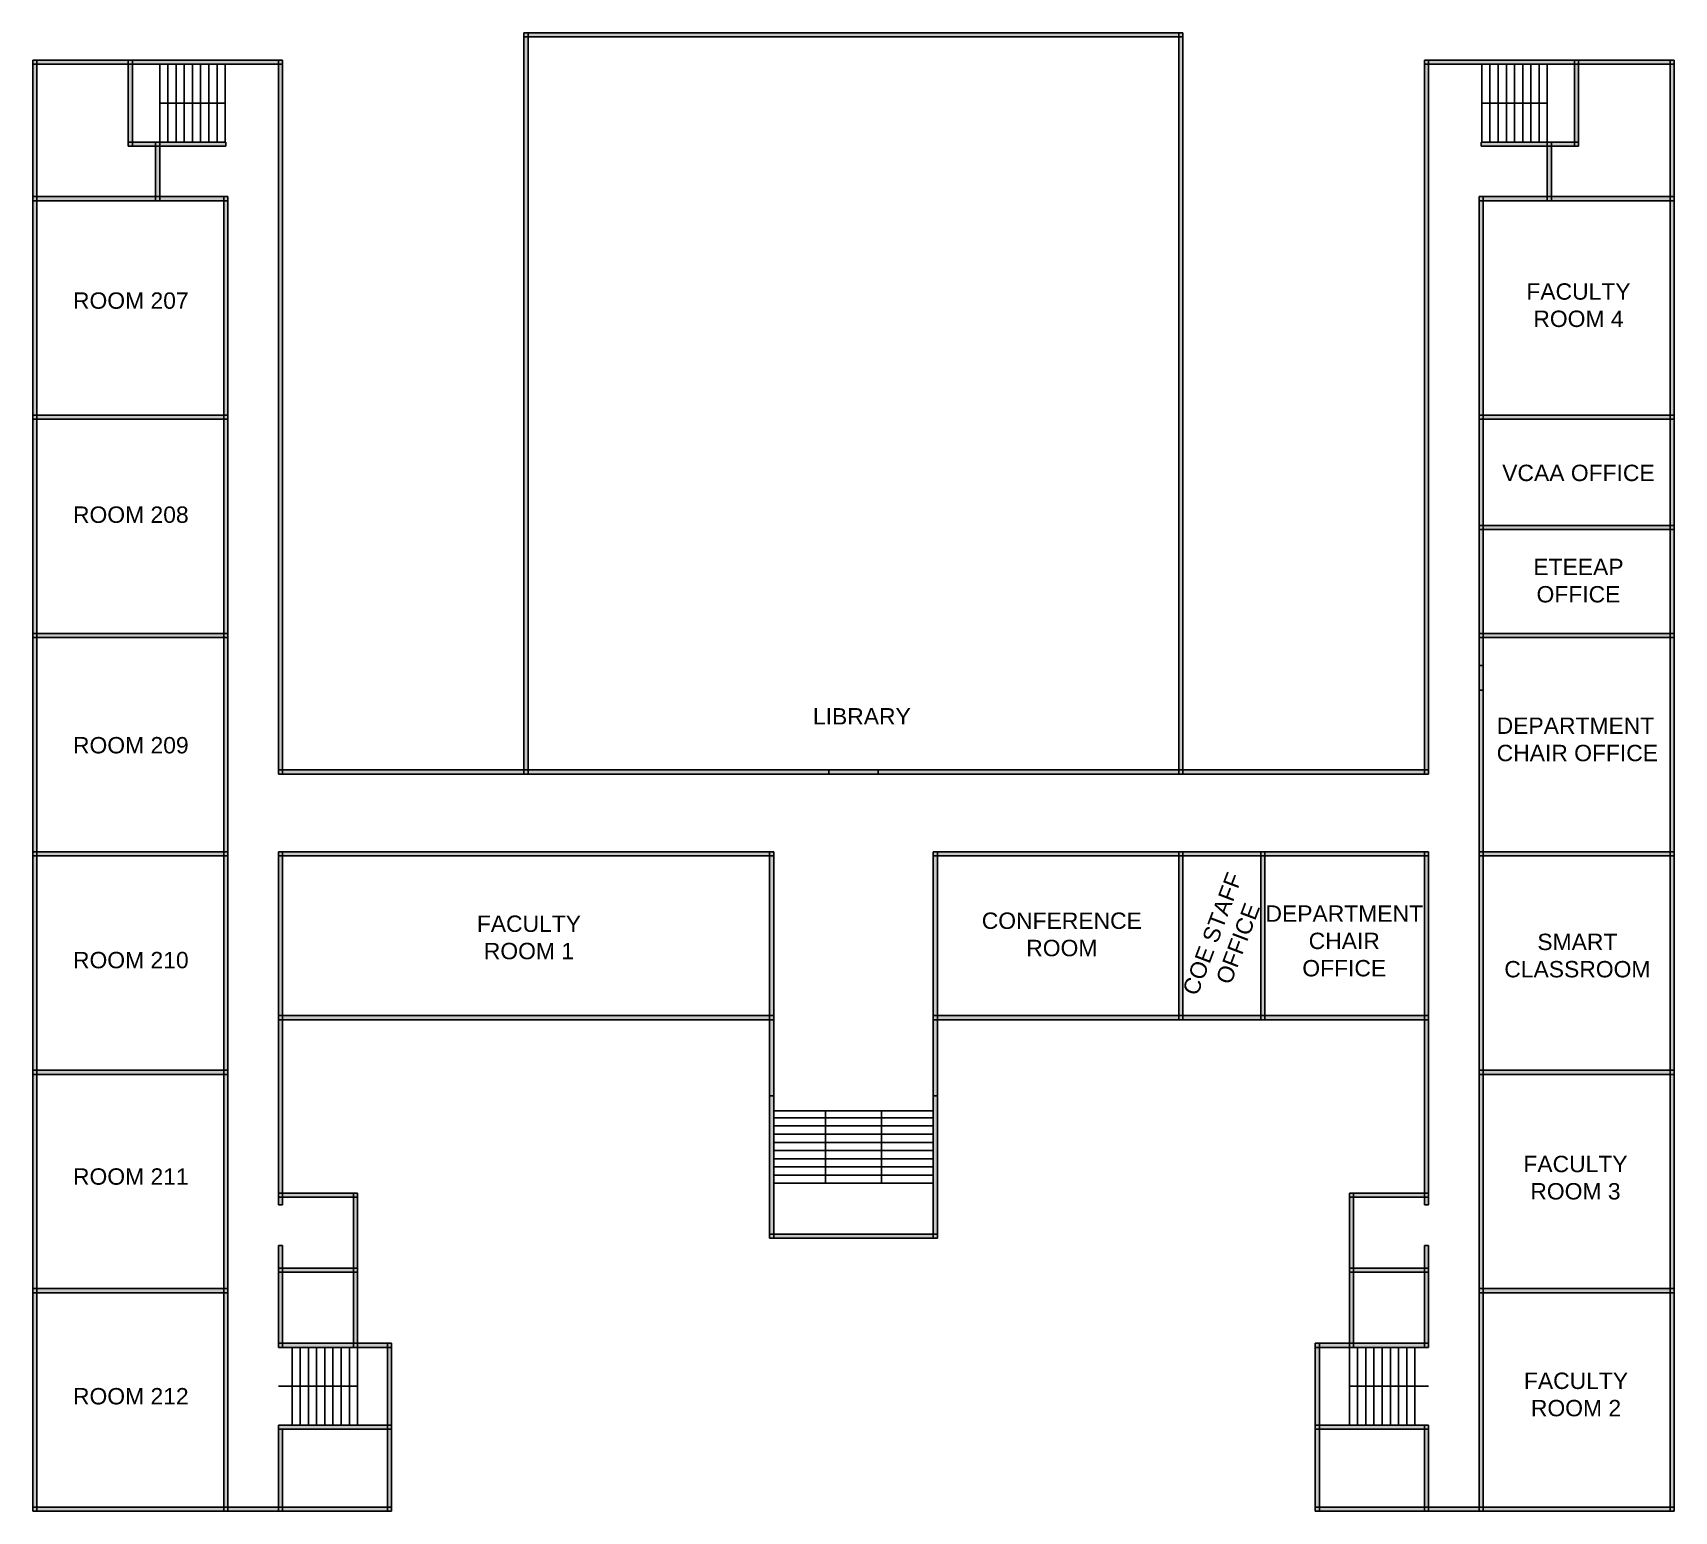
# Model space of a CAD drawing. Header units: millimetres. Extents: x 3.1 to 63.3, y 1.8 to 56.
import ezdxf

# ---------------------------------------------------------------- set-up
doc = ezdxf.new("R2010")
doc.units = ezdxf.units.MM
for name, color, linetype in [('2 - 2Z', 7, 'Continuous'), ('hatches', 7, 'Continuous'), ('label', 7, 'Continuous'), ('stairs', 7, 'Continuous')]:
    doc.layers.add(name, color=color, linetype=linetype)
doc.styles.get("Standard").update_dxf_attribs({"font": 'arial.ttf'})

msp = doc.modelspace()

# ---------------------------------------------------------------- hatches: boundary and pattern name
at = {"layer": 'hatches'}
h = msp.add_hatch(color=256, dxfattribs=at)
h.dxf.hatch_style = 1
h.paths.add_polyline_path([(45.136, 55.959), (21.286, 55.959), (21.286, 55.809), (45.136, 55.809)])
h.paths.add_polyline_path([(21.286, 55.959), (21.136, 55.959), (21.136, 55.809), (21.286, 55.809)])
h.paths.add_polyline_path([(45.286, 55.959), (45.136, 55.959), (45.136, 55.809), (45.286, 55.809)])
h.paths.add_polyline_path([(45.286, 55.809), (45.136, 55.809), (45.136, 28.959), (45.286, 28.959)])
h.paths.add_polyline_path([(21.286, 55.809), (21.136, 55.809), (21.136, 28.959), (21.286, 28.959)])
h.paths.add_polyline_path([(12.286, 54.809), (12.136, 54.809), (12.136, 28.959), (12.286, 28.959)])
h.paths.add_polyline_path([(12.286, 54.959), (12.136, 54.959), (12.136, 54.809), (12.286, 54.809)])
h.paths.add_polyline_path([(12.136, 54.959), (6.786, 54.959), (6.786, 54.809), (12.136, 54.809)])
h.paths.add_polyline_path([(6.786, 54.959), (6.636, 54.959), (6.636, 54.809), (6.786, 54.809)])
h.paths.add_polyline_path([(6.636, 54.959), (3.286, 54.959), (3.286, 54.809), (6.636, 54.809)])
h.paths.add_polyline_path([(3.286, 54.959), (3.136, 54.959), (3.136, 54.809), (3.286, 54.809)])
h.paths.add_polyline_path([(3.286, 54.809), (3.136, 54.809), (3.136, 49.959), (3.286, 49.959)])
h.paths.add_polyline_path([(6.786, 54.809), (6.636, 54.809), (6.636, 51.959), (6.786, 51.959)])
h.paths.add_polyline_path([(6.786, 51.959), (6.636, 51.959), (6.636, 51.809), (6.786, 51.809)])
h.paths.add_polyline_path([(7.636, 51.959), (6.786, 51.959), (6.786, 51.809), (7.636, 51.809)])
h.paths.add_polyline_path([(7.786, 51.959), (7.636, 51.959), (7.636, 51.809), (7.786, 51.809)])
h = msp.add_hatch(color=256, dxfattribs=at)
h.dxf.hatch_style = 1
h.paths.add_polyline_path([(63.286, 54.959), (63.136, 54.959), (63.136, 54.809), (63.286, 54.809)])
h.paths.add_polyline_path([(63.136, 54.959), (59.786, 54.959), (59.786, 54.809), (63.136, 54.809)])
h.paths.add_polyline_path([(59.786, 54.959), (59.636, 54.959), (59.636, 54.809), (59.786, 54.809)])
h.paths.add_polyline_path([(54.286, 54.959), (54.136, 54.959), (54.136, 54.809), (54.286, 54.809)])
h.paths.add_polyline_path([(59.636, 54.959), (54.286, 54.959), (54.286, 54.809), (59.636, 54.809)])
h.paths.add_polyline_path([(59.786, 54.809), (59.636, 54.809), (59.636, 51.959), (59.786, 51.959)])
h.paths.add_polyline_path([(59.786, 51.959), (59.636, 51.959), (59.636, 51.809), (59.786, 51.809)])
h.paths.add_polyline_path([(59.636, 51.959), (58.786, 51.959), (58.786, 51.809), (59.636, 51.809)])
h.paths.add_polyline_path([(58.786, 51.959), (58.636, 51.959), (58.636, 51.809), (58.786, 51.809)])
h.paths.add_polyline_path([(58.636, 51.959), (56.211, 51.959), (56.211, 51.809), (58.636, 51.809)])
h.paths.add_polyline_path([(63.286, 54.809), (63.136, 54.809), (63.136, 49.959), (63.286, 49.959)])
h.paths.add_polyline_path([(63.286, 49.959), (63.136, 49.959), (63.136, 49.809), (63.286, 49.809)])
h.paths.add_polyline_path([(63.286, 49.809), (63.136, 49.809), (63.136, 41.959), (63.286, 41.959)])
h.paths.add_polyline_path([(63.136, 49.959), (58.786, 49.959), (58.786, 49.809), (63.136, 49.809)])
h.paths.add_polyline_path([(58.786, 49.959), (58.636, 49.959), (58.636, 49.809), (58.786, 49.809)])
h.paths.add_polyline_path([(58.786, 51.809), (58.636, 51.809), (58.636, 49.959), (58.786, 49.959)])
h.paths.add_polyline_path([(56.286, 49.959), (56.136, 49.959), (56.136, 49.809), (56.286, 49.809)])
h.paths.add_polyline_path([(58.636, 49.959), (56.286, 49.959), (56.286, 49.809), (58.636, 49.809)])
h.paths.add_polyline_path([(56.286, 49.809), (56.136, 49.809), (56.136, 41.959), (56.286, 41.959)])
h.paths.add_polyline_path([(63.286, 41.959), (63.136, 41.959), (63.136, 41.809), (63.286, 41.809)])
h.paths.add_polyline_path([(63.136, 41.959), (56.286, 41.959), (56.286, 41.809), (63.136, 41.809)])
h.paths.add_polyline_path([(56.286, 41.959), (56.136, 41.959), (56.136, 41.809), (56.286, 41.809)])
h.paths.add_polyline_path([(56.286, 41.809), (56.136, 41.809), (56.136, 37.918), (56.286, 37.918)])
h.paths.add_polyline_path([(63.286, 41.809), (63.136, 41.809), (63.136, 37.918), (63.286, 37.918)])
h.paths.add_polyline_path([(63.286, 37.918), (63.136, 37.918), (63.136, 37.768), (63.286, 37.768)])
h.paths.add_polyline_path([(63.136, 37.918), (56.286, 37.918), (56.286, 37.768), (63.136, 37.768)])
h.paths.add_polyline_path([(56.286, 37.918), (56.136, 37.918), (56.136, 37.768), (56.286, 37.768)])
h.paths.add_polyline_path([(56.286, 37.768), (56.136, 37.768), (56.136, 33.959), (56.286, 33.959)])
h.paths.add_polyline_path([(63.286, 37.768), (63.136, 37.768), (63.136, 33.959), (63.286, 33.959)])
h.paths.add_polyline_path([(54.286, 54.809), (54.136, 54.809), (54.136, 28.959), (54.286, 28.959)])
h = msp.add_hatch(color=256, dxfattribs=at)
h.dxf.hatch_style = 1
h.paths.add_polyline_path([(10.211, 51.959), (7.786, 51.959), (7.786, 51.809), (10.211, 51.809)])
h.paths.add_polyline_path([(7.786, 51.809), (7.636, 51.809), (7.636, 49.959), (7.786, 49.959)])
h.paths.add_polyline_path([(7.786, 49.959), (7.636, 49.959), (7.636, 49.809), (7.786, 49.809)])
h.paths.add_polyline_path([(7.636, 49.959), (3.286, 49.959), (3.286, 49.809), (7.636, 49.809)])
h.paths.add_polyline_path([(3.286, 49.959), (3.136, 49.959), (3.136, 49.809), (3.286, 49.809)])
h.paths.add_polyline_path([(10.136, 49.959), (7.786, 49.959), (7.786, 49.809), (10.136, 49.809)])
h.paths.add_polyline_path([(10.286, 49.959), (10.136, 49.959), (10.136, 49.809), (10.286, 49.809)])
h.paths.add_polyline_path([(10.286, 49.809), (10.136, 49.809), (10.136, 41.959), (10.286, 41.959)])
h.paths.add_polyline_path([(3.286, 49.809), (3.136, 49.809), (3.136, 41.959), (3.286, 41.959)])
h.paths.add_polyline_path([(10.286, 41.959), (10.136, 41.959), (10.136, 41.809), (10.286, 41.809)])
h.paths.add_polyline_path([(10.136, 41.959), (3.286, 41.959), (3.286, 41.809), (10.136, 41.809)])
h.paths.add_polyline_path([(3.286, 41.959), (3.136, 41.959), (3.136, 41.809), (3.286, 41.809)])
h.paths.add_polyline_path([(3.286, 41.809), (3.136, 41.809), (3.136, 33.959), (3.286, 33.959)])
h.paths.add_polyline_path([(10.286, 41.809), (10.136, 41.809), (10.136, 33.959), (10.286, 33.959)])
h.paths.add_polyline_path([(3.286, 33.959), (3.136, 33.959), (3.136, 33.809), (3.286, 33.809)])
h.paths.add_polyline_path([(10.286, 33.959), (10.136, 33.959), (10.136, 33.809), (10.286, 33.809)])
h.paths.add_polyline_path([(10.136, 33.959), (3.286, 33.959), (3.286, 33.809), (10.136, 33.809)])
h.paths.add_polyline_path([(3.286, 33.809), (3.136, 33.809), (3.136, 25.959), (3.286, 25.959)])
h.paths.add_polyline_path([(10.286, 33.809), (10.136, 33.809), (10.136, 25.959), (10.286, 25.959)])
h.paths.add_polyline_path([(3.286, 25.959), (3.136, 25.959), (3.136, 25.809), (3.286, 25.809)])
h.paths.add_polyline_path([(10.136, 25.959), (3.286, 25.959), (3.286, 25.809), (10.136, 25.809)])
h.paths.add_polyline_path([(10.286, 25.959), (10.136, 25.959), (10.136, 25.809), (10.286, 25.809)])
h.paths.add_polyline_path([(10.286, 25.809), (10.136, 25.809), (10.136, 17.959), (10.286, 17.959)])
h.paths.add_polyline_path([(3.286, 25.809), (3.136, 25.809), (3.136, 17.959), (3.286, 17.959)])
h.paths.add_polyline_path([(10.286, 17.959), (10.136, 17.959), (10.136, 17.809), (10.286, 17.809)])
h.paths.add_polyline_path([(10.136, 17.959), (3.286, 17.959), (3.286, 17.809), (10.136, 17.809)])
h.paths.add_polyline_path([(3.286, 17.959), (3.136, 17.959), (3.136, 17.809), (3.286, 17.809)])
h = msp.add_hatch(color=256, dxfattribs=at)
h.dxf.hatch_style = 1
h.paths.add_polyline_path([(54.286, 4.959), (54.136, 4.959), (54.136, 4.809), (54.286, 4.809)])
h.paths.add_polyline_path([(54.136, 4.959), (50.286, 4.959), (50.286, 4.809), (54.136, 4.809)])
h.paths.add_polyline_path([(54.286, 4.809), (54.136, 4.809), (54.136, 1.959), (54.286, 1.959)])
h.paths.add_polyline_path([(50.286, 4.809), (50.136, 4.809), (50.136, 1.959), (50.286, 1.959)])
h.paths.add_polyline_path([(50.286, 1.959), (50.136, 1.959), (50.136, 1.809), (50.286, 1.809)])
h.paths.add_polyline_path([(54.136, 1.959), (50.286, 1.959), (50.286, 1.809), (54.136, 1.809)])
h.paths.add_polyline_path([(54.286, 1.959), (54.136, 1.959), (54.136, 1.809), (54.286, 1.809)])
h.paths.add_polyline_path([(56.136, 1.959), (54.286, 1.959), (54.286, 1.809), (56.136, 1.809)])
h.paths.add_polyline_path([(56.286, 9.809), (56.136, 9.809), (56.136, 1.959), (56.286, 1.959)])
h.paths.add_polyline_path([(56.286, 1.959), (56.136, 1.959), (56.136, 1.809), (56.286, 1.809)])
h.paths.add_polyline_path([(63.136, 1.959), (56.286, 1.959), (56.286, 1.809), (63.136, 1.809)])
h.paths.add_polyline_path([(63.286, 1.959), (63.136, 1.959), (63.136, 1.809), (63.286, 1.809)])
h.paths.add_polyline_path([(63.286, 9.809), (63.136, 9.809), (63.136, 1.959), (63.286, 1.959)])
h.paths.add_polyline_path([(63.286, 9.959), (63.136, 9.959), (63.136, 9.809), (63.286, 9.809)])
h.paths.add_polyline_path([(63.136, 9.959), (56.286, 9.959), (56.286, 9.809), (63.136, 9.809)])
h.paths.add_polyline_path([(56.286, 9.959), (56.136, 9.959), (56.136, 9.809), (56.286, 9.809)])
h.paths.add_polyline_path([(56.286, 17.809), (56.136, 17.809), (56.136, 9.959), (56.286, 9.959)])
h.paths.add_polyline_path([(56.286, 17.959), (56.136, 17.959), (56.136, 17.809), (56.286, 17.809)])
h.paths.add_polyline_path([(63.136, 17.959), (56.286, 17.959), (56.286, 17.809), (63.136, 17.809)])
h.paths.add_polyline_path([(63.286, 17.959), (63.136, 17.959), (63.136, 17.809), (63.286, 17.809)])
h.paths.add_polyline_path([(63.286, 17.809), (63.136, 17.809), (63.136, 9.959), (63.286, 9.959)])
h.paths.add_polyline_path([(56.286, 25.959), (56.136, 25.959), (56.136, 25.809), (56.286, 25.809)])
h.paths.add_polyline_path([(63.136, 25.959), (56.286, 25.959), (56.286, 25.809), (63.136, 25.809)])
h.paths.add_polyline_path([(63.286, 25.809), (63.136, 25.809), (63.136, 17.959), (63.286, 17.959)])
h.paths.add_polyline_path([(63.286, 25.959), (63.136, 25.959), (63.136, 25.809), (63.286, 25.809)])
h.paths.add_polyline_path([(56.286, 25.809), (56.136, 25.809), (56.136, 17.959), (56.286, 17.959)])
h.paths.add_polyline_path([(56.286, 33.959), (56.136, 33.959), (56.136, 33.809), (56.286, 33.809)])
h.paths.add_polyline_path([(63.136, 33.959), (56.286, 33.959), (56.286, 33.809), (63.136, 33.809)])
h.paths.add_polyline_path([(56.286, 33.809), (56.136, 33.809), (56.136, 32.78), (56.286, 32.78)])
h.paths.add_polyline_path([(56.286, 32.78), (56.136, 32.78), (56.136, 31.88), (56.286, 31.88)])
h.paths.add_polyline_path([(56.286, 31.88), (56.136, 31.88), (56.136, 25.959), (56.286, 25.959)])
h.paths.add_polyline_path([(63.286, 33.959), (63.136, 33.959), (63.136, 33.809), (63.286, 33.809)])
h.paths.add_polyline_path([(63.286, 33.809), (63.136, 33.809), (63.136, 25.959), (63.286, 25.959)])
h.paths.add_polyline_path([(54.286, 28.959), (54.136, 28.959), (54.136, 28.809), (54.286, 28.809)])
h.paths.add_polyline_path([(54.136, 28.959), (45.286, 28.959), (45.286, 28.809), (54.136, 28.809)])
h.paths.add_polyline_path([(45.286, 28.959), (45.136, 28.959), (45.136, 28.809), (45.286, 28.809)])
h.paths.add_polyline_path([(45.136, 28.959), (34.111, 28.959), (34.111, 28.809), (45.136, 28.809)])
h.paths.add_polyline_path([(34.111, 28.959), (32.312, 28.959), (32.312, 28.809), (34.111, 28.809)])
h.paths.add_polyline_path([(32.312, 28.959), (21.286, 28.959), (21.286, 28.809), (32.312, 28.809)])
h.paths.add_polyline_path([(21.286, 28.959), (21.136, 28.959), (21.136, 28.809), (21.286, 28.809)])
h.paths.add_polyline_path([(21.136, 28.959), (12.286, 28.959), (12.286, 28.809), (21.136, 28.809)])
h.paths.add_polyline_path([(12.286, 28.959), (12.136, 28.959), (12.136, 28.809), (12.286, 28.809)])
h = msp.add_hatch(color=256, dxfattribs=at)
h.dxf.hatch_style = 1
h.paths.add_polyline_path([(30.136, 19.959), (12.286, 19.959), (12.286, 19.809), (30.136, 19.809)])
h.paths.add_polyline_path([(30.136, 25.959), (12.286, 25.959), (12.286, 25.809), (30.136, 25.809)])
h.paths.add_polyline_path([(12.286, 25.959), (12.136, 25.959), (12.136, 25.809), (12.286, 25.809)])
h.paths.add_polyline_path([(12.286, 25.809), (12.136, 25.809), (12.136, 19.959), (12.286, 19.959)])
h.paths.add_polyline_path([(12.286, 19.959), (12.136, 19.959), (12.136, 19.809), (12.286, 19.809)])
h.paths.add_polyline_path([(12.286, 19.809), (12.136, 19.809), (12.136, 13.459), (12.286, 13.459)])
h.paths.add_polyline_path([(12.286, 13.459), (12.136, 13.459), (12.136, 13.309), (12.286, 13.309)])
h.paths.add_polyline_path([(12.286, 13.309), (12.136, 13.309), (12.136, 13.033), (12.286, 13.033)])
h.paths.add_polyline_path([(14.886, 13.459), (12.286, 13.459), (12.286, 13.309), (14.886, 13.309)])
h.paths.add_polyline_path([(15.036, 13.459), (14.886, 13.459), (14.886, 13.309), (15.036, 13.309)])
h.paths.add_polyline_path([(15.036, 13.309), (14.886, 13.309), (14.886, 10.709), (15.036, 10.709)])
h.paths.add_polyline_path([(15.036, 10.709), (14.886, 10.709), (14.886, 10.559), (15.036, 10.559)])
h.paths.add_polyline_path([(14.886, 10.709), (12.286, 10.709), (12.286, 10.559), (14.886, 10.559)])
h.paths.add_polyline_path([(12.286, 11.538), (12.136, 11.538), (12.136, 10.709), (12.286, 10.709)])
h.paths.add_polyline_path([(12.286, 10.709), (12.136, 10.709), (12.136, 10.559), (12.286, 10.559)])
h.paths.add_polyline_path([(12.286, 10.559), (12.136, 10.559), (12.136, 7.959), (12.286, 7.959)])
h.paths.add_polyline_path([(15.036, 10.559), (14.886, 10.559), (14.886, 7.959), (15.036, 7.959)])
h.paths.add_polyline_path([(15.036, 7.959), (14.886, 7.959), (14.886, 7.809), (15.036, 7.809)])
h.paths.add_polyline_path([(16.136, 7.959), (15.036, 7.959), (15.036, 7.809), (16.136, 7.809)])
h.paths.add_polyline_path([(14.886, 7.959), (12.286, 7.959), (12.286, 7.809), (14.886, 7.809)])
h.paths.add_polyline_path([(12.286, 7.959), (12.136, 7.959), (12.136, 7.809), (12.286, 7.809)])
h.paths.add_polyline_path([(16.286, 7.959), (16.136, 7.959), (16.136, 7.809), (16.286, 7.809)])
h.paths.add_polyline_path([(16.286, 7.809), (16.136, 7.809), (16.136, 4.959), (16.286, 4.959)])
h.paths.add_polyline_path([(16.286, 4.959), (16.136, 4.959), (16.136, 4.809), (16.286, 4.809)])
h.paths.add_polyline_path([(16.136, 4.959), (12.136, 4.959), (12.136, 4.809), (16.136, 4.809)])
h.paths.add_polyline_path([(12.286, 4.809), (12.136, 4.809), (12.136, 1.959), (12.286, 1.959)])
h.paths.add_polyline_path([(16.286, 4.809), (16.136, 4.809), (16.136, 1.959), (16.286, 1.959)])
h.paths.add_polyline_path([(16.286, 1.959), (16.136, 1.959), (16.136, 1.809), (16.286, 1.809)])
h.paths.add_polyline_path([(16.136, 1.959), (12.286, 1.959), (12.286, 1.809), (16.136, 1.809)])
h.paths.add_polyline_path([(12.286, 1.959), (12.136, 1.959), (12.136, 1.809), (12.286, 1.809)])
h.paths.add_polyline_path([(12.136, 1.959), (10.286, 1.959), (10.286, 1.809), (12.136, 1.809)])
h.paths.add_polyline_path([(10.286, 1.959), (10.136, 1.959), (10.136, 1.809), (10.286, 1.809)])
h.paths.add_polyline_path([(10.136, 1.959), (3.286, 1.959), (3.286, 1.809), (10.136, 1.809)])
h.paths.add_polyline_path([(10.286, 9.809), (10.136, 9.809), (10.136, 1.959), (10.286, 1.959)])
h = msp.add_hatch(color=256, dxfattribs=at)
h.dxf.hatch_style = 1
h.paths.add_polyline_path([(30.286, 19.959), (30.136, 19.959), (30.136, 19.809), (30.286, 19.809)])
h.paths.add_polyline_path([(30.286, 19.809), (30.136, 19.809), (30.136, 17.026), (30.286, 17.026)])
h.paths.add_polyline_path([(30.286, 25.809), (30.136, 25.809), (30.136, 19.959), (30.286, 19.959)])
h.paths.add_polyline_path([(30.286, 25.959), (30.136, 25.959), (30.136, 25.809), (30.286, 25.809)])
h = msp.add_hatch(color=256, dxfattribs=at)
h.dxf.hatch_style = 1
h.paths.add_polyline_path([(30.286, 17.026), (30.136, 17.026), (30.136, 11.959), (30.286, 11.959)])
h.paths.add_polyline_path([(30.286, 11.959), (30.136, 11.959), (30.136, 11.809), (30.286, 11.809)])
h.paths.add_polyline_path([(36.136, 11.959), (30.286, 11.959), (30.286, 11.809), (36.136, 11.809)])
h.paths.add_polyline_path([(36.286, 11.959), (36.136, 11.959), (36.136, 11.809), (36.286, 11.809)])
h.paths.add_polyline_path([(36.286, 17.026), (36.136, 17.026), (36.136, 11.959), (36.286, 11.959)])
h.paths.add_polyline_path([(36.286, 19.809), (36.136, 19.809), (36.136, 17.026), (36.286, 17.026)])
h.paths.add_polyline_path([(36.286, 19.959), (36.136, 19.959), (36.136, 19.809), (36.286, 19.809)])
h.paths.add_polyline_path([(36.286, 25.809), (36.136, 25.809), (36.136, 19.959), (36.286, 19.959)])
h.paths.add_polyline_path([(36.286, 25.959), (36.136, 25.959), (36.136, 25.809), (36.286, 25.809)])
h.paths.add_polyline_path([(45.136, 25.959), (36.286, 25.959), (36.286, 25.809), (45.136, 25.809)])
h.paths.add_polyline_path([(48.286, 25.959), (48.136, 25.959), (48.136, 25.809), (48.286, 25.809)])
h.paths.add_polyline_path([(48.286, 25.809), (48.136, 25.809), (48.136, 19.959), (48.286, 19.959)])
h.paths.add_polyline_path([(48.136, 25.959), (45.286, 25.959), (45.286, 25.809), (48.136, 25.809)])
h.paths.add_polyline_path([(45.286, 25.959), (45.136, 25.959), (45.136, 25.809), (45.286, 25.809)])
h.paths.add_polyline_path([(45.286, 25.809), (45.136, 25.809), (45.136, 19.959), (45.286, 19.959)])
h.paths.add_polyline_path([(54.136, 25.959), (48.286, 25.959), (48.286, 25.809), (54.136, 25.809)])
h.paths.add_polyline_path([(54.286, 25.959), (54.136, 25.959), (54.136, 25.809), (54.286, 25.809)])
h.paths.add_polyline_path([(54.286, 25.809), (54.136, 25.809), (54.136, 19.959), (54.286, 19.959)])
h.paths.add_polyline_path([(54.286, 19.959), (54.136, 19.959), (54.136, 19.809), (54.286, 19.809)])
h.paths.add_polyline_path([(54.136, 19.959), (48.286, 19.959), (48.286, 19.809), (54.136, 19.809)])
h.paths.add_polyline_path([(48.286, 19.959), (48.136, 19.959), (48.136, 19.809), (48.286, 19.809)])
h.paths.add_polyline_path([(48.136, 19.959), (45.286, 19.959), (45.286, 19.809), (48.136, 19.809)])
h.paths.add_polyline_path([(45.286, 19.959), (45.136, 19.959), (45.136, 19.809), (45.286, 19.809)])
h.paths.add_polyline_path([(45.136, 19.959), (36.286, 19.959), (36.286, 19.809), (45.136, 19.809)])
h.paths.add_polyline_path([(54.286, 19.809), (54.136, 19.809), (54.136, 13.459), (54.286, 13.459)])
h = msp.add_hatch(color=256, dxfattribs=at)
h.dxf.hatch_style = 1
h.paths.add_polyline_path([(3.286, 1.959), (3.136, 1.959), (3.136, 1.809), (3.286, 1.809)])
h.paths.add_polyline_path([(3.286, 9.809), (3.136, 9.809), (3.136, 1.959), (3.286, 1.959)])
h.paths.add_polyline_path([(3.286, 17.809), (3.136, 17.809), (3.136, 9.959), (3.286, 9.959)])
h.paths.add_polyline_path([(3.286, 9.959), (3.136, 9.959), (3.136, 9.809), (3.286, 9.809)])
h.paths.add_polyline_path([(10.136, 9.959), (3.286, 9.959), (3.286, 9.809), (10.136, 9.809)])
h.paths.add_polyline_path([(10.286, 17.809), (10.136, 17.809), (10.136, 9.959), (10.286, 9.959)])
h.paths.add_polyline_path([(10.286, 9.959), (10.136, 9.959), (10.136, 9.809), (10.286, 9.809)])
h = msp.add_hatch(color=256, dxfattribs=at)
h.dxf.hatch_style = 1
h.paths.add_polyline_path([(54.286, 13.459), (54.136, 13.459), (54.136, 13.309), (54.286, 13.309)])
h.paths.add_polyline_path([(54.286, 13.309), (54.136, 13.309), (54.136, 13.033), (54.286, 13.033)])
h.paths.add_polyline_path([(54.136, 13.459), (51.536, 13.459), (51.536, 13.309), (54.136, 13.309)])
h.paths.add_polyline_path([(51.536, 13.459), (51.386, 13.459), (51.386, 13.309), (51.536, 13.309)])
h.paths.add_polyline_path([(51.536, 13.309), (51.386, 13.309), (51.386, 10.709), (51.536, 10.709)])
h.paths.add_polyline_path([(51.536, 10.709), (51.386, 10.709), (51.386, 10.559), (51.536, 10.559)])
h.paths.add_polyline_path([(54.136, 10.709), (51.536, 10.709), (51.536, 10.559), (54.136, 10.559)])
h.paths.add_polyline_path([(54.286, 11.538), (54.136, 11.538), (54.136, 10.709), (54.286, 10.709)])
h.paths.add_polyline_path([(54.286, 10.709), (54.136, 10.709), (54.136, 10.559), (54.286, 10.559)])
h.paths.add_polyline_path([(54.286, 10.559), (54.136, 10.559), (54.136, 7.959), (54.286, 7.959)])
h.paths.add_polyline_path([(51.536, 10.559), (51.386, 10.559), (51.386, 7.959), (51.536, 7.959)])
h.paths.add_polyline_path([(54.286, 7.959), (54.136, 7.959), (54.136, 7.809), (54.286, 7.809)])
h.paths.add_polyline_path([(54.136, 7.959), (51.536, 7.959), (51.536, 7.809), (54.136, 7.809)])
h.paths.add_polyline_path([(51.536, 7.959), (51.386, 7.959), (51.386, 7.809), (51.536, 7.809)])
h.paths.add_polyline_path([(51.386, 7.959), (50.286, 7.959), (50.286, 7.809), (51.386, 7.809)])
h.paths.add_polyline_path([(50.286, 7.959), (50.136, 7.959), (50.136, 7.809), (50.286, 7.809)])
h.paths.add_polyline_path([(50.286, 7.809), (50.136, 7.809), (50.136, 4.959), (50.286, 4.959)])
h.paths.add_polyline_path([(50.286, 4.959), (50.136, 4.959), (50.136, 4.809), (50.286, 4.809)])

# ---------------------------------------------------------------- linework, layer by layer
at = {"layer": '2 - 2Z'}
for p, q in [((45.286, 55.959), (21.136, 55.959)), ((21.136, 55.959), (21.136, 28.809)), ((21.286, 55.959), (21.286, 28.809)), ((45.136, 55.959), (45.136, 28.809)), ((45.286, 55.959), (45.286, 28.809)), ((45.286, 55.809), (21.136, 55.809)), ((3.136, 54.959), (12.286, 54.959)), ((3.136, 1.809), (3.136, 54.959)), ((3.136, 54.809), (12.286, 54.809)), ((3.286, 1.809), (3.286, 54.959)), ((6.636, 54.959), (6.636, 51.809)), ((6.786, 54.959), (6.786, 51.809)), ((12.136, 54.959), (12.136, 28.809)), ((12.286, 54.959), (12.286, 28.809)), ((54.136, 54.959), (63.286, 54.959)), ((54.136, 28.809), (54.136, 54.959)), ((54.136, 54.809), (63.286, 54.809)), ((54.286, 28.809), (54.286, 54.959)), ((59.636, 51.809), (59.636, 54.959)), ((59.786, 51.809), (59.786, 54.959)), ((63.136, 54.959), (63.136, 1.809)), ((63.286, 54.959), (63.286, 1.809)), ((6.636, 51.959), (10.211, 51.959)), ((6.636, 51.809), (10.211, 51.809)), ((7.636, 51.959), (7.636, 49.809)), ((7.786, 51.959), (7.786, 49.809)), ((59.786, 51.959), (56.211, 51.959)), ((59.786, 51.809), (56.211, 51.809)), ((58.636, 49.809), (58.636, 51.959)), ((58.786, 49.809), (58.786, 51.959)), ((10.286, 49.959), (3.136, 49.959)), ((10.136, 1.809), (10.136, 49.959)), ((10.286, 1.809), (10.286, 49.959)), ((56.136, 49.959), (56.136, 1.809)), ((56.136, 49.959), (63.286, 49.959)), ((56.286, 49.959), (56.286, 1.809)), ((10.286, 49.809), (3.136, 49.809)), ((56.136, 49.809), (63.286, 49.809)), ((3.136, 41.959), (10.286, 41.959)), ((3.136, 41.809), (10.286, 41.809)), ((56.136, 41.959), (63.286, 41.959)), ((56.136, 41.809), (63.286, 41.809)), ((56.136, 37.918), (63.286, 37.918)), ((56.136, 37.768), (63.286, 37.768)), ((3.136, 33.959), (10.286, 33.959)), ((3.136, 33.809), (10.286, 33.809)), ((56.136, 33.959), (63.286, 33.959)), ((56.136, 33.809), (63.286, 33.809)), ((56.136, 32.78), (56.286, 32.78)), ((56.136, 31.88), (56.286, 31.88)), ((12.136, 28.959), (54.286, 28.959)), ((12.136, 28.809), (54.286, 28.809)), ((3.136, 25.959), (10.286, 25.959)), ((30.286, 25.959), (12.136, 25.959)), ((12.136, 13.033), (12.136, 25.959)), ((12.286, 13.033), (12.286, 25.959)), ((30.136, 25.959), (30.136, 11.809)), ((30.286, 25.959), (30.286, 11.809)), ((36.136, 11.809), (36.136, 25.959)), ((54.286, 25.959), (36.136, 25.959)), ((36.286, 11.809), (36.286, 25.959)), ((45.136, 19.809), (45.136, 25.959)), ((45.286, 19.809), (45.286, 25.959)), ((48.136, 19.809), (48.136, 25.959)), ((48.286, 19.809), (48.286, 25.959)), ((54.136, 13.033), (54.136, 25.959)), ((54.286, 13.033), (54.286, 25.959)), ((56.136, 25.959), (63.286, 25.959)), ((3.136, 25.809), (10.286, 25.809)), ((30.286, 25.809), (12.136, 25.809)), ((54.286, 25.809), (36.136, 25.809)), ((56.136, 25.809), (63.286, 25.809)), ((12.136, 19.959), (30.286, 19.959)), ((36.136, 19.959), (54.286, 19.959)), ((12.136, 19.809), (30.286, 19.809)), ((36.136, 19.809), (54.286, 19.809)), ((3.136, 17.959), (10.286, 17.959)), ((3.136, 17.809), (10.286, 17.809)), ((56.136, 17.959), (63.286, 17.959)), ((56.136, 17.809), (63.286, 17.809)), ((30.136, 17.026), (30.286, 17.026)), ((36.136, 17.026), (36.286, 17.026)), ((12.136, 13.459), (15.036, 13.459)), ((12.136, 13.309), (15.036, 13.309)), ((14.886, 7.809), (14.886, 13.459)), ((15.036, 7.809), (15.036, 13.459)), ((51.386, 7.809), (51.386, 13.459)), ((54.286, 13.459), (51.386, 13.459)), ((54.286, 13.309), (51.386, 13.309)), ((51.536, 7.809), (51.536, 13.459)), ((12.286, 13.033), (12.136, 13.033)), ((54.136, 13.033), (54.286, 13.033)), ((12.136, 7.809), (12.136, 11.538)), ((12.286, 7.809), (12.286, 11.538)), ((30.136, 11.959), (36.286, 11.959)), ((30.136, 11.809), (36.286, 11.809)), ((54.136, 7.809), (54.136, 11.538)), ((54.136, 11.538), (54.286, 11.538)), ((54.286, 7.809), (54.286, 11.538)), ((12.136, 10.709), (15.036, 10.709)), ((12.136, 10.559), (15.036, 10.559)), ((54.286, 10.709), (51.386, 10.709)), ((54.286, 10.559), (51.386, 10.559)), ((3.136, 9.959), (10.286, 9.959)), ((3.136, 9.809), (10.286, 9.809)), ((56.136, 9.959), (63.286, 9.959)), ((56.136, 9.809), (63.286, 9.809)), ((12.136, 7.959), (16.286, 7.959)), ((16.136, 1.809), (16.136, 7.959)), ((16.286, 1.809), (16.286, 7.959)), ((50.136, 1.809), (50.136, 7.959)), ((54.286, 7.959), (50.136, 7.959)), ((50.286, 1.809), (50.286, 7.959)), ((12.136, 7.809), (16.286, 7.809)), ((54.286, 7.809), (50.136, 7.809)), ((12.136, 1.809), (12.136, 4.959)), ((12.136, 4.959), (16.286, 4.959)), ((54.286, 4.959), (50.136, 4.959)), ((54.136, 1.809), (54.136, 4.959)), ((54.286, 1.809), (54.286, 4.959)), ((12.136, 4.809), (16.286, 4.809)), ((12.286, 4.809), (12.286, 1.809)), ((54.286, 4.809), (50.136, 4.809)), ((3.136, 1.959), (16.286, 1.959)), ((3.136, 1.809), (16.286, 1.809)), ((63.286, 1.959), (50.136, 1.959)), ((63.286, 1.809), (50.136, 1.809))]:
    msp.add_line(p, q, dxfattribs=at)
for points in [[(32.312, 28.809), (32.312, 28.959)], [(34.111, 28.809), (34.111, 28.959)], [(12.286, 11.538), (12.136, 11.538)]]:
    msp.add_lwpolyline(points, dxfattribs=at)
at = {"layer": 'hatches'}
for p, q in [((10.211, 51.809), (10.211, 51.959)), ((56.211, 51.959), (56.211, 51.809))]:
    msp.add_line(p, q, dxfattribs=at)
at = {"layer": 'stairs'}
for p, q in [((7.786, 51.959), (7.786, 54.809)), ((7.786, 54.809), (7.786, 53.384)), ((8.086, 54.809), (8.086, 53.384)), ((8.386, 54.809), (8.386, 53.384)), ((8.686, 54.809), (8.686, 53.384)), ((8.986, 54.809), (8.986, 53.384)), ((9.286, 54.809), (9.286, 53.384)), ((9.586, 54.809), (9.586, 53.384)), ((9.886, 54.809), (9.886, 53.384)), ((10.186, 54.809), (10.186, 53.384)), ((56.236, 54.809), (56.236, 53.384)), ((56.536, 54.809), (56.536, 53.384)), ((56.836, 54.809), (56.836, 53.384)), ((57.136, 54.809), (57.136, 53.384)), ((57.436, 54.809), (57.436, 53.384)), ((57.736, 54.809), (57.736, 53.384)), ((58.036, 54.809), (58.036, 53.384)), ((58.336, 54.809), (58.336, 53.384)), ((58.636, 51.959), (58.636, 54.809)), ((58.636, 54.809), (58.636, 53.384)), ((10.211, 53.384), (7.786, 53.384)), ((10.211, 53.384), (7.786, 53.384)), ((10.211, 53.384), (7.786, 53.384)), ((7.786, 53.384), (7.786, 51.959)), ((8.086, 53.384), (8.086, 51.959)), ((8.386, 53.384), (8.386, 51.959)), ((8.686, 53.384), (8.686, 51.959)), ((8.986, 53.384), (8.986, 51.959)), ((9.286, 53.384), (9.286, 51.959)), ((9.586, 53.384), (9.586, 51.959)), ((9.886, 53.384), (9.886, 51.959)), ((10.186, 53.384), (10.186, 51.959)), ((58.636, 53.384), (56.211, 53.384)), ((56.236, 53.384), (56.236, 51.959)), ((56.536, 53.384), (56.536, 51.959)), ((56.836, 53.384), (56.836, 51.959)), ((57.136, 53.384), (57.136, 51.959)), ((57.436, 53.384), (57.436, 51.959)), ((57.736, 53.384), (57.736, 51.959)), ((58.036, 53.384), (58.036, 51.959)), ((58.336, 53.384), (58.336, 51.959)), ((58.636, 53.384), (58.636, 51.959)), ((10.211, 51.959), (7.786, 51.959)), ((10.211, 51.959), (7.786, 51.959)), ((10.211, 51.959), (7.786, 51.959)), ((58.636, 51.959), (56.211, 51.959)), ((30.286, 16.468), (32.186, 16.468)), ((32.186, 16.468), (34.236, 16.468)), ((32.186, 16.468), (32.186, 13.818)), ((34.236, 16.468), (36.136, 16.468)), ((34.236, 13.818), (34.236, 16.468)), ((30.286, 16.218), (36.136, 16.218)), ((30.286, 15.918), (36.136, 15.918)), ((30.286, 15.618), (36.136, 15.618)), ((30.286, 15.318), (36.136, 15.318)), ((30.286, 15.018), (36.136, 15.018)), ((30.286, 14.718), (36.136, 14.718)), ((30.286, 14.418), (36.136, 14.418)), ((30.286, 14.118), (36.136, 14.118)), ((30.286, 13.818), (32.186, 13.818)), ((30.286, 13.818), (36.136, 13.818)), ((32.186, 13.818), (34.236, 13.818)), ((34.236, 13.818), (36.136, 13.818)), ((12.636, 7.809), (12.636, 6.384)), ((12.936, 7.809), (12.936, 6.384)), ((13.236, 7.809), (13.236, 6.384)), ((13.536, 7.809), (13.536, 6.384)), ((13.836, 7.809), (13.836, 6.384)), ((14.136, 7.809), (14.136, 6.384)), ((14.436, 7.809), (14.436, 6.384)), ((14.736, 7.809), (14.736, 6.384)), ((15.036, 7.809), (15.036, 4.959)), ((15.036, 7.809), (15.036, 6.384)), ((51.386, 7.809), (51.386, 4.959)), ((51.386, 7.809), (51.386, 6.384)), ((51.686, 7.809), (51.686, 6.384)), ((51.986, 7.809), (51.986, 6.384)), ((52.286, 7.809), (52.286, 6.384)), ((52.586, 7.809), (52.586, 6.384)), ((52.886, 7.809), (52.886, 6.384)), ((53.186, 7.809), (53.186, 6.384)), ((53.486, 7.809), (53.486, 6.384)), ((53.786, 7.809), (53.786, 6.384)), ((15.036, 6.384), (12.136, 6.384)), ((12.636, 6.384), (12.636, 4.959)), ((12.936, 6.384), (12.936, 4.959)), ((13.236, 6.384), (13.236, 4.959)), ((13.536, 6.384), (13.536, 4.959)), ((13.836, 6.384), (13.836, 4.959)), ((14.136, 6.384), (14.136, 4.959)), ((14.436, 6.384), (14.436, 4.959)), ((14.736, 6.384), (14.736, 4.959)), ((15.036, 6.384), (15.036, 4.959)), ((51.386, 6.384), (54.286, 6.384)), ((51.386, 6.384), (51.386, 4.959)), ((51.686, 6.384), (51.686, 4.959)), ((51.986, 6.384), (51.986, 4.959)), ((52.286, 6.384), (52.286, 4.959)), ((52.586, 6.384), (52.586, 4.959)), ((52.886, 6.384), (52.886, 4.959)), ((53.186, 6.384), (53.186, 4.959)), ((53.486, 6.384), (53.486, 4.959)), ((53.786, 6.384), (53.786, 4.959))]:
    msp.add_line(p, q, dxfattribs=at)

# ---------------------------------------------------------------- texts
at = {"layer": 'label', "char_height": 0.6, "attachment_point": 1}
for s, insert in [('\\pxqc;ROOM 207', (3.771, 46.451)), ('\\pxqc;FACULTY ROOM 4', (56.822, 46.785)), ('\\pxqc;VCAA OFFICE', (56.822, 40.14)), ('\\pxqc;ROOM 208', (3.771, 38.61)), ('\\pxqc;ETEEAP OFFICE', (56.822, 36.695)), ('\\pxqc;LIBRARY', (30.561, 31.224)), ('DEPARTMENT CHAIR OFFICE', (56.782, 30.88)), ('\\pxqc;ROOM 209', (3.771, 30.165)), ('\\pxqc;FACULTY ROOM 1', (18.36, 23.626)), ('\\pxqc;CONFERENCE ROOM', (37.889, 23.737)), ('\\pxqc;DEPARTMENT CHAIR \\POFFICE', (48.239, 23.998)), ('\\pxqc;SMART CLASSROOM', (56.782, 22.961)), ('\\pxqc;ROOM 210', (3.771, 22.294)), ('\\pxqc;FACULTY ROOM 3', (56.712, 14.826)), ('\\pxqc;ROOM 211', (3.771, 14.366)), ('\\pxqc;FACULTY ROOM 2', (56.732, 6.884)), ('\\pxqc;ROOM 212', (3.771, 6.319))]:
    msp.add_mtext_dynamic_manual_height_columns(s, width=5.91367, gutter_width=12.5, heights=[0], dxfattribs=dict(at, insert=insert))
at = {"layer": 'label', "insert": (45.034, 20.297), "char_height": 0.6, "attachment_point": 1, "rotation": 69.28043}
msp.add_mtext_dynamic_manual_height_columns('\\pxqc;COE STAFF OFFICE', width=5.91367, gutter_width=12.5, heights=[0], dxfattribs=at)

doc.saveas('drawing.dxf')
